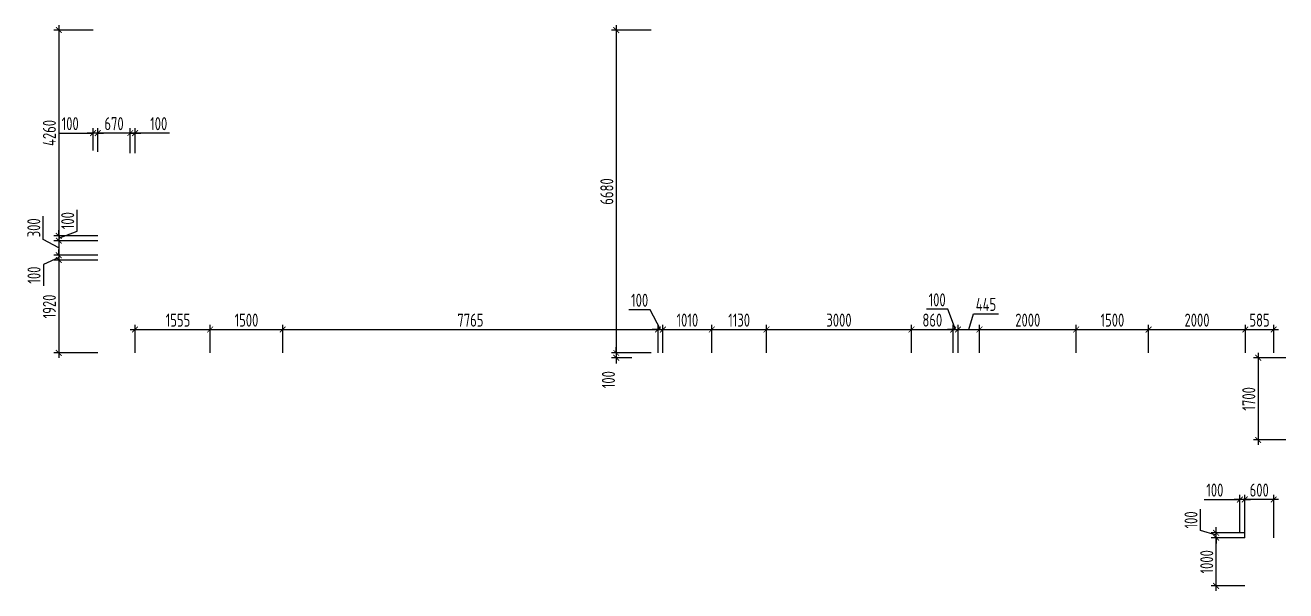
# Model space of a CAD drawing. Header units: millimetres. Extents: x -350007 to 535970, y -888 to 133718.
# Drawn here: x 85570 to 111642, y 115751 to 127451 of the extents above; entities that cross this region are included whole.
import ezdxf

# ---------------------------------------------------------------- set-up
doc = ezdxf.new("R2010")
doc.units = ezdxf.units.MM
doc.layers.add('АР_Размеры нов.', color=15, linetype='Continuous', lineweight=0)
doc.styles.add('ISOCPEUR', font='isocpeur.ttf', dxfattribs={"width": 0.7})
doc.dimstyles.new('R_100', dxfattribs={"dimtxt": 270, "dimasz": 120, "dimexe": 100, "dimexo": 0, "dimgap": 60, "dimtad": 1, "dimdec": 0, "dimrnd": 5, "dimzin": 0, "dimdsep": 46, "dimtxsty": 'ISOCPEUR', "dimblk": 'ARCHTICK', "dimcen": 0, "dimdle": 100, "dimclrd": 256, "dimclre": 256, "dimclrt": 256, "dimadec": 0, "dimazin": 0, "dimtfac": 2, "dimtdec": 0, "dimtofl": 0, "dimtmove": 1, "dimatfit": 3, "dimfxl": 1, "dimtvp": 3, "dimtolj": 1, "dimtzin": 0, "dimarcsym": 0})

# ---------------------------------------------------------------- blocks, each defined once
blk = doc.blocks.new('_ArchTick')
at = {"color": 0, "linetype": 'ByBlock', "const_width": 0.15}
blk.add_lwpolyline([(-0.5, -0.5), (0.5, 0.5)], dxfattribs=at)
blk = doc.blocks.new('*D2753')
at = {"layer": 'АР_Размеры нов.', "lineweight": -2, "ltscale": 100, "transparency": 16777216}
for p, q in [((111642, 120571), (110972, 120571)), ((111072, 120671), (111072, 118771)), ((111642, 118871), (110972, 118871))]:
    blk.add_line(p, q, dxfattribs=at)
at = {"layer": 'АР_Размеры нов.', "lineweight": -2, "ltscale": 100, "transparency": 16777216, "xscale": 120, "yscale": 120, "zscale": 120}
for p, rotation in [((111072, 120571), 90), ((111072, 118871), 270)]:
    blk.add_blockref('_ArchTick', p, dxfattribs=dict(at, rotation=rotation))
at = {"layer": 'АР_Размеры нов.', "ltscale": 100, "transparency": 16777216, "insert": (110877, 119721), "char_height": 270, "attachment_point": 5, "rotation": 90, "style": 'ISOCPEUR'}
blk.add_mtext('\\A1;1700', dxfattribs=at)
blk = doc.blocks.new('*D2441')
at = {"layer": 'АР_Размеры нов.', "lineweight": -2, "ltscale": 500, "transparency": 16777216}
for p, q in [((87742, 125219), (87622, 125219)), ((87742, 124801), (87742, 125319)), ((87742, 125219), (87842, 125219)), ((87842, 124801), (87842, 125319)), ((87842, 125219), (87962, 125219)), ((88552, 125219), (87842, 125219))]:
    blk.add_line(p, q, dxfattribs=at)
at = {"layer": 'АР_Размеры нов.', "lineweight": -2, "ltscale": 500, "transparency": 16777216, "xscale": 120, "yscale": 120, "zscale": 120}
blk.add_blockref('_ArchTick', (87742, 125219), dxfattribs=at)
at = {"layer": 'АР_Размеры нов.', "lineweight": -2, "ltscale": 500, "transparency": 16777216, "xscale": 120, "yscale": 120, "zscale": 120, "rotation": 180}
blk.add_blockref('_ArchTick', (87842, 125219), dxfattribs=at)
at = {"layer": 'АР_Размеры нов.', "lineweight": 13, "ltscale": 500, "transparency": 16777216, "insert": (88331, 125414), "char_height": 270, "attachment_point": 5, "style": 'ISOCPEUR'}
blk.add_mtext('\\A1;100', dxfattribs=at)
blk = doc.blocks.new('*D2442')
at = {"layer": 'АР_Размеры нов.', "lineweight": -2, "ltscale": 500, "transparency": 16777216}
for p, q in [((87842, 125219), (86972, 125219)), ((87072, 124834), (87072, 125319)), ((87742, 124801), (87742, 125319))]:
    blk.add_line(p, q, dxfattribs=at)
at = {"layer": 'АР_Размеры нов.', "lineweight": -2, "ltscale": 500, "transparency": 16777216, "xscale": 120, "yscale": 120, "zscale": 120, "rotation": 180}
blk.add_blockref('_ArchTick', (87072, 125219), dxfattribs=at)
at = {"layer": 'АР_Размеры нов.', "lineweight": -2, "ltscale": 500, "transparency": 16777216, "xscale": 120, "yscale": 120, "zscale": 120}
blk.add_blockref('_ArchTick', (87742, 125219), dxfattribs=at)
at = {"layer": 'АР_Размеры нов.', "lineweight": 13, "ltscale": 500, "transparency": 16777216, "insert": (87407, 125414), "char_height": 270, "attachment_point": 5, "style": 'ISOCPEUR'}
blk.add_mtext('\\A1;670', dxfattribs=at)
blk = doc.blocks.new('*D2443')
at = {"layer": 'АР_Размеры нов.', "lineweight": -2, "ltscale": 500, "transparency": 16777216}
for p, q in [((86279, 125219), (86972, 125219)), ((86972, 125219), (86852, 125219)), ((86972, 124858), (86972, 125319)), ((87072, 125219), (86972, 125219)), ((87072, 124834), (87072, 125319)), ((87072, 125219), (87192, 125219))]:
    blk.add_line(p, q, dxfattribs=at)
at = {"layer": 'АР_Размеры нов.', "lineweight": -2, "ltscale": 500, "transparency": 16777216, "xscale": 120, "yscale": 120, "zscale": 120}
blk.add_blockref('_ArchTick', (86972, 125219), dxfattribs=at)
at = {"layer": 'АР_Размеры нов.', "lineweight": -2, "ltscale": 500, "transparency": 16777216, "xscale": 120, "yscale": 120, "zscale": 120, "rotation": 180}
blk.add_blockref('_ArchTick', (87072, 125219), dxfattribs=at)
at = {"layer": 'АР_Размеры нов.', "lineweight": 13, "ltscale": 500, "transparency": 16777216, "insert": (86500, 125414), "char_height": 270, "attachment_point": 5, "style": 'ISOCPEUR'}
blk.add_mtext('\\A1;100', dxfattribs=at)
blk = doc.blocks.new('*D2444')
at = {"layer": 'АР_Размеры нов.', "lineweight": -2, "ltscale": 500, "transparency": 16777216}
for p, q in [((86972, 127351), (86164, 127351)), ((86264, 127451), (86264, 122993)), ((87072, 123093), (86164, 123093))]:
    blk.add_line(p, q, dxfattribs=at)
at = {"layer": 'АР_Размеры нов.', "lineweight": -2, "ltscale": 500, "transparency": 16777216, "xscale": 120, "yscale": 120, "zscale": 120}
for p, rotation in [((86264, 127351), 90), ((86264, 123093), 270)]:
    blk.add_blockref('_ArchTick', p, dxfattribs=dict(at, rotation=rotation))
at = {"layer": 'АР_Размеры нов.', "lineweight": 13, "ltscale": 500, "transparency": 16777216, "insert": (86069, 125222), "char_height": 270, "attachment_point": 5, "rotation": 90, "style": 'ISOCPEUR'}
blk.add_mtext('\\A1;4260', dxfattribs=at)
blk = doc.blocks.new('*D2445')
at = {"layer": 'АР_Размеры нов.', "lineweight": -2, "ltscale": 500, "transparency": 16777216}
for p, q in [((86643, 123188), (86643, 123629)), ((87072, 123093), (86164, 123093)), ((86264, 123093), (86264, 123213)), ((86264, 123043), (86643, 123188)), ((86264, 123093), (86264, 122993)), ((87072, 122993), (86164, 122993)), ((86264, 122993), (86264, 122873))]:
    blk.add_line(p, q, dxfattribs=at)
at = {"layer": 'АР_Размеры нов.', "lineweight": -2, "ltscale": 500, "transparency": 16777216, "xscale": 120, "yscale": 120, "zscale": 120}
for p, rotation in [((86264, 123093), 270), ((86264, 122993), 90)]:
    blk.add_blockref('_ArchTick', p, dxfattribs=dict(at, rotation=rotation))
at = {"layer": 'АР_Размеры нов.', "lineweight": 13, "ltscale": 500, "transparency": 16777216, "insert": (86448, 123408), "char_height": 270, "attachment_point": 5, "rotation": 90, "style": 'ISOCPEUR'}
blk.add_mtext('\\A1;100', dxfattribs=at)
blk = doc.blocks.new('*D2446')
at = {"layer": 'АР_Размеры нов.', "lineweight": -2, "ltscale": 500, "transparency": 16777216}
for p, q in [((85942, 123021), (85942, 123500)), ((86264, 123093), (86264, 122593)), ((86264, 122843), (85942, 123021)), ((87072, 122993), (86164, 122993)), ((87072, 122693), (86164, 122693))]:
    blk.add_line(p, q, dxfattribs=at)
at = {"layer": 'АР_Размеры нов.', "lineweight": -2, "ltscale": 500, "transparency": 16777216, "xscale": 120, "yscale": 120, "zscale": 120}
for p, rotation in [((86264, 122993), 90), ((86264, 122693), 270)]:
    blk.add_blockref('_ArchTick', p, dxfattribs=dict(at, rotation=rotation))
at = {"layer": 'АР_Размеры нов.', "lineweight": 13, "ltscale": 500, "transparency": 16777216, "insert": (85747, 123260), "char_height": 270, "attachment_point": 5, "rotation": 90, "style": 'ISOCPEUR'}
blk.add_mtext('\\A1;300', dxfattribs=at)
blk = doc.blocks.new('*D2447')
at = {"layer": 'АР_Размеры нов.', "lineweight": -2, "ltscale": 500, "transparency": 16777216}
for p, q in [((86264, 122693), (86264, 122813)), ((86264, 122643), (85947, 122501)), ((87072, 122693), (86164, 122693)), ((87072, 122593), (86164, 122593)), ((86264, 122693), (86264, 122593)), ((86264, 122593), (86264, 122473)), ((85947, 122501), (85947, 122060))]:
    blk.add_line(p, q, dxfattribs=at)
at = {"layer": 'АР_Размеры нов.', "lineweight": -2, "ltscale": 500, "transparency": 16777216, "xscale": 120, "yscale": 120, "zscale": 120}
for p, rotation in [((86264, 122693), 270), ((86264, 122593), 90)]:
    blk.add_blockref('_ArchTick', p, dxfattribs=dict(at, rotation=rotation))
at = {"layer": 'АР_Размеры нов.', "lineweight": 13, "ltscale": 500, "transparency": 16777216, "insert": (85752, 122281), "char_height": 270, "attachment_point": 5, "rotation": 90, "style": 'ISOCPEUR'}
blk.add_mtext('\\A1;100', dxfattribs=at)
blk = doc.blocks.new('*D2448')
at = {"layer": 'АР_Размеры нов.', "lineweight": -2, "ltscale": 500, "transparency": 16777216}
for p, q in [((87072, 122593), (86164, 122593)), ((86264, 122693), (86264, 120571)), ((87072, 120671), (86164, 120671))]:
    blk.add_line(p, q, dxfattribs=at)
at = {"layer": 'АР_Размеры нов.', "lineweight": -2, "ltscale": 500, "transparency": 16777216, "xscale": 120, "yscale": 120, "zscale": 120}
for p, rotation in [((86264, 122593), 90), ((86264, 120671), 270)]:
    blk.add_blockref('_ArchTick', p, dxfattribs=dict(at, rotation=rotation))
at = {"layer": 'АР_Размеры нов.', "lineweight": 13, "ltscale": 500, "transparency": 16777216, "insert": (86069, 121632), "char_height": 270, "attachment_point": 5, "rotation": 90, "style": 'ISOCPEUR'}
blk.add_mtext('\\A1;1920', dxfattribs=at)
blk = doc.blocks.new('*D2449')
at = {"layer": 'АР_Размеры нов.', "lineweight": -2, "ltscale": 500, "transparency": 16777216}
for p, q in [((87842, 120671), (87842, 121255)), ((89395, 120671), (89395, 121255)), ((87742, 121155), (89495, 121155))]:
    blk.add_line(p, q, dxfattribs=at)
at = {"layer": 'АР_Размеры нов.', "lineweight": -2, "ltscale": 500, "transparency": 16777216, "xscale": 120, "yscale": 120, "zscale": 120, "rotation": 180}
blk.add_blockref('_ArchTick', (87842, 121155), dxfattribs=at)
at = {"layer": 'АР_Размеры нов.', "lineweight": -2, "ltscale": 500, "transparency": 16777216, "xscale": 120, "yscale": 120, "zscale": 120}
blk.add_blockref('_ArchTick', (89395, 121155), dxfattribs=at)
at = {"layer": 'АР_Размеры нов.', "lineweight": 13, "ltscale": 500, "transparency": 16777216, "insert": (88730, 121350), "char_height": 270, "attachment_point": 5, "style": 'ISOCPEUR'}
blk.add_mtext('\\A1;1555', dxfattribs=at)
blk = doc.blocks.new('*D2450')
at = {"layer": 'АР_Размеры нов.', "lineweight": -2, "ltscale": 500, "transparency": 16777216}
for p, q in [((89395, 120671), (89395, 121255)), ((90896, 120671), (90896, 121255)), ((89295, 121155), (90996, 121155))]:
    blk.add_line(p, q, dxfattribs=at)
at = {"layer": 'АР_Размеры нов.', "lineweight": -2, "ltscale": 500, "transparency": 16777216, "xscale": 120, "yscale": 120, "zscale": 120, "rotation": 180}
blk.add_blockref('_ArchTick', (89395, 121155), dxfattribs=at)
at = {"layer": 'АР_Размеры нов.', "lineweight": -2, "ltscale": 500, "transparency": 16777216, "xscale": 120, "yscale": 120, "zscale": 120}
blk.add_blockref('_ArchTick', (90896, 121155), dxfattribs=at)
at = {"layer": 'АР_Размеры нов.', "lineweight": 13, "ltscale": 500, "transparency": 16777216, "insert": (90146, 121350), "char_height": 270, "attachment_point": 5, "style": 'ISOCPEUR'}
blk.add_mtext('\\A1;1500', dxfattribs=at)
blk = doc.blocks.new('*D2451')
at = {"layer": 'АР_Размеры нов.', "lineweight": -2, "ltscale": 500, "transparency": 16777216}
for p, q in [((90896, 120671), (90896, 121255)), ((98659, 120671), (98659, 121255)), ((90796, 121155), (98759, 121155))]:
    blk.add_line(p, q, dxfattribs=at)
at = {"layer": 'АР_Размеры нов.', "lineweight": -2, "ltscale": 500, "transparency": 16777216, "xscale": 120, "yscale": 120, "zscale": 120, "rotation": 180}
blk.add_blockref('_ArchTick', (90896, 121155), dxfattribs=at)
at = {"layer": 'АР_Размеры нов.', "lineweight": -2, "ltscale": 500, "transparency": 16777216, "xscale": 120, "yscale": 120, "zscale": 120}
blk.add_blockref('_ArchTick', (98659, 121155), dxfattribs=at)
at = {"layer": 'АР_Размеры нов.', "lineweight": 13, "ltscale": 500, "transparency": 16777216, "insert": (94778, 121350), "char_height": 270, "attachment_point": 5, "style": 'ISOCPEUR'}
blk.add_mtext('\\A1;7765', dxfattribs=at)
blk = doc.blocks.new('*D2452')
at = {"layer": 'АР_Размеры нов.', "lineweight": -2, "ltscale": 500, "transparency": 16777216}
for p, q in [((98498, 121566), (98057, 121566)), ((98709, 121155), (98498, 121566)), ((98659, 120671), (98659, 121255)), ((98759, 120671), (98759, 121255)), ((98659, 121155), (98539, 121155)), ((98659, 121155), (98759, 121155)), ((98759, 121155), (98879, 121155))]:
    blk.add_line(p, q, dxfattribs=at)
at = {"layer": 'АР_Размеры нов.', "lineweight": -2, "ltscale": 500, "transparency": 16777216, "xscale": 120, "yscale": 120, "zscale": 120}
blk.add_blockref('_ArchTick', (98659, 121155), dxfattribs=at)
at = {"layer": 'АР_Размеры нов.', "lineweight": -2, "ltscale": 500, "transparency": 16777216, "xscale": 120, "yscale": 120, "zscale": 120, "rotation": 180}
blk.add_blockref('_ArchTick', (98759, 121155), dxfattribs=at)
at = {"layer": 'АР_Размеры нов.', "lineweight": 13, "ltscale": 500, "transparency": 16777216, "insert": (98278, 121761), "char_height": 270, "attachment_point": 5, "style": 'ISOCPEUR'}
blk.add_mtext('\\A1;100', dxfattribs=at)
blk = doc.blocks.new('*D2453')
at = {"layer": 'АР_Размеры нов.', "lineweight": -2, "ltscale": 500, "transparency": 16777216}
for p, q in [((98759, 120671), (98759, 121255)), ((99771, 120671), (99771, 121255)), ((98659, 121155), (99871, 121155))]:
    blk.add_line(p, q, dxfattribs=at)
at = {"layer": 'АР_Размеры нов.', "lineweight": -2, "ltscale": 500, "transparency": 16777216, "xscale": 120, "yscale": 120, "zscale": 120, "rotation": 180}
blk.add_blockref('_ArchTick', (98759, 121155), dxfattribs=at)
at = {"layer": 'АР_Размеры нов.', "lineweight": -2, "ltscale": 500, "transparency": 16777216, "xscale": 120, "yscale": 120, "zscale": 120}
blk.add_blockref('_ArchTick', (99771, 121155), dxfattribs=at)
at = {"layer": 'АР_Размеры нов.', "lineweight": 13, "ltscale": 500, "transparency": 16777216, "insert": (99265, 121350), "char_height": 270, "attachment_point": 5, "style": 'ISOCPEUR'}
blk.add_mtext('\\A1;1010', dxfattribs=at)
blk = doc.blocks.new('*D2454')
at = {"layer": 'АР_Размеры нов.', "lineweight": -2, "ltscale": 500, "transparency": 16777216}
for p, q in [((99771, 120671), (99771, 121255)), ((100901, 120671), (100901, 121255)), ((99671, 121155), (101001, 121155))]:
    blk.add_line(p, q, dxfattribs=at)
at = {"layer": 'АР_Размеры нов.', "lineweight": -2, "ltscale": 500, "transparency": 16777216, "xscale": 120, "yscale": 120, "zscale": 120, "rotation": 180}
blk.add_blockref('_ArchTick', (99771, 121155), dxfattribs=at)
at = {"layer": 'АР_Размеры нов.', "lineweight": -2, "ltscale": 500, "transparency": 16777216, "xscale": 120, "yscale": 120, "zscale": 120}
blk.add_blockref('_ArchTick', (100901, 121155), dxfattribs=at)
at = {"layer": 'АР_Размеры нов.', "lineweight": 13, "ltscale": 500, "transparency": 16777216, "insert": (100336, 121350), "char_height": 270, "attachment_point": 5, "style": 'ISOCPEUR'}
blk.add_mtext('\\A1;1130', dxfattribs=at)
blk = doc.blocks.new('*D2455')
at = {"layer": 'АР_Размеры нов.', "lineweight": -2, "ltscale": 500, "transparency": 16777216}
for p, q in [((100901, 120671), (100901, 121255)), ((103901, 120671), (103901, 121255)), ((100801, 121155), (104001, 121155))]:
    blk.add_line(p, q, dxfattribs=at)
at = {"layer": 'АР_Размеры нов.', "lineweight": -2, "ltscale": 500, "transparency": 16777216, "xscale": 120, "yscale": 120, "zscale": 120, "rotation": 180}
blk.add_blockref('_ArchTick', (100901, 121155), dxfattribs=at)
at = {"layer": 'АР_Размеры нов.', "lineweight": -2, "ltscale": 500, "transparency": 16777216, "xscale": 120, "yscale": 120, "zscale": 120}
blk.add_blockref('_ArchTick', (103901, 121155), dxfattribs=at)
at = {"layer": 'АР_Размеры нов.', "lineweight": 13, "ltscale": 500, "transparency": 16777216, "insert": (102401, 121350), "char_height": 270, "attachment_point": 5, "style": 'ISOCPEUR'}
blk.add_mtext('\\A1;3000', dxfattribs=at)
blk = doc.blocks.new('*D2456')
at = {"layer": 'АР_Размеры нов.', "lineweight": -2, "ltscale": 500, "transparency": 16777216}
for p, q in [((103901, 120671), (103901, 121255)), ((104763, 120671), (104763, 121255)), ((103801, 121155), (104863, 121155))]:
    blk.add_line(p, q, dxfattribs=at)
at = {"layer": 'АР_Размеры нов.', "lineweight": -2, "ltscale": 500, "transparency": 16777216, "xscale": 120, "yscale": 120, "zscale": 120, "rotation": 180}
blk.add_blockref('_ArchTick', (103901, 121155), dxfattribs=at)
at = {"layer": 'АР_Размеры нов.', "lineweight": -2, "ltscale": 500, "transparency": 16777216, "xscale": 120, "yscale": 120, "zscale": 120}
blk.add_blockref('_ArchTick', (104763, 121155), dxfattribs=at)
at = {"layer": 'АР_Размеры нов.', "lineweight": 13, "ltscale": 500, "transparency": 16777216, "insert": (104332, 121350), "char_height": 270, "attachment_point": 5, "style": 'ISOCPEUR'}
blk.add_mtext('\\A1;860', dxfattribs=at)
blk = doc.blocks.new('*D2457')
at = {"layer": 'АР_Размеры нов.', "lineweight": -2, "ltscale": 500, "transparency": 16777216}
for p, q in [((104652, 121574), (104210, 121574)), ((104813, 121155), (104652, 121574)), ((104763, 120671), (104763, 121255)), ((104863, 120671), (104863, 121255)), ((104763, 121155), (104643, 121155)), ((104763, 121155), (104863, 121155)), ((104863, 121155), (104983, 121155))]:
    blk.add_line(p, q, dxfattribs=at)
at = {"layer": 'АР_Размеры нов.', "lineweight": -2, "ltscale": 500, "transparency": 16777216, "xscale": 120, "yscale": 120, "zscale": 120}
blk.add_blockref('_ArchTick', (104763, 121155), dxfattribs=at)
at = {"layer": 'АР_Размеры нов.', "lineweight": -2, "ltscale": 500, "transparency": 16777216, "xscale": 120, "yscale": 120, "zscale": 120, "rotation": 180}
blk.add_blockref('_ArchTick', (104863, 121155), dxfattribs=at)
at = {"layer": 'АР_Размеры нов.', "lineweight": 13, "ltscale": 500, "transparency": 16777216, "insert": (104431, 121769), "char_height": 270, "attachment_point": 5, "style": 'ISOCPEUR'}
blk.add_mtext('\\A1;100', dxfattribs=at)
blk = doc.blocks.new('*D2458')
at = {"layer": 'АР_Размеры нов.', "lineweight": -2, "ltscale": 500, "transparency": 16777216}
for p, q in [((104863, 120671), (104863, 121255)), ((105085, 121155), (105182, 121480)), ((105182, 121480), (105699, 121480)), ((105306, 120671), (105306, 121255)), ((104763, 121155), (105406, 121155))]:
    blk.add_line(p, q, dxfattribs=at)
at = {"layer": 'АР_Размеры нов.', "lineweight": -2, "ltscale": 500, "transparency": 16777216, "xscale": 120, "yscale": 120, "zscale": 120, "rotation": 180}
blk.add_blockref('_ArchTick', (104863, 121155), dxfattribs=at)
at = {"layer": 'АР_Размеры нов.', "lineweight": -2, "ltscale": 500, "transparency": 16777216, "xscale": 120, "yscale": 120, "zscale": 120}
blk.add_blockref('_ArchTick', (105306, 121155), dxfattribs=at)
at = {"layer": 'АР_Размеры нов.', "lineweight": 13, "ltscale": 500, "transparency": 16777216, "insert": (105441, 121675), "char_height": 270, "attachment_point": 5, "style": 'ISOCPEUR'}
blk.add_mtext('\\A1;445', dxfattribs=at)
blk = doc.blocks.new('*D2459')
at = {"layer": 'АР_Размеры нов.', "lineweight": -2, "ltscale": 500, "transparency": 16777216}
for p, q in [((105306, 120671), (105306, 121255)), ((107306, 120671), (107306, 121255)), ((105206, 121155), (107406, 121155))]:
    blk.add_line(p, q, dxfattribs=at)
at = {"layer": 'АР_Размеры нов.', "lineweight": -2, "ltscale": 500, "transparency": 16777216, "xscale": 120, "yscale": 120, "zscale": 120, "rotation": 180}
blk.add_blockref('_ArchTick', (105306, 121155), dxfattribs=at)
at = {"layer": 'АР_Размеры нов.', "lineweight": -2, "ltscale": 500, "transparency": 16777216, "xscale": 120, "yscale": 120, "zscale": 120}
blk.add_blockref('_ArchTick', (107306, 121155), dxfattribs=at)
at = {"layer": 'АР_Размеры нов.', "lineweight": 13, "ltscale": 500, "transparency": 16777216, "insert": (106306, 121350), "char_height": 270, "attachment_point": 5, "style": 'ISOCPEUR'}
blk.add_mtext('\\A1;2000', dxfattribs=at)
blk = doc.blocks.new('*D2460')
at = {"layer": 'АР_Размеры нов.', "lineweight": -2, "ltscale": 500, "transparency": 16777216}
for p, q in [((107306, 120671), (107306, 121255)), ((108806, 120671), (108806, 121255)), ((107206, 121155), (108906, 121155))]:
    blk.add_line(p, q, dxfattribs=at)
at = {"layer": 'АР_Размеры нов.', "lineweight": -2, "ltscale": 500, "transparency": 16777216, "xscale": 120, "yscale": 120, "zscale": 120, "rotation": 180}
blk.add_blockref('_ArchTick', (107306, 121155), dxfattribs=at)
at = {"layer": 'АР_Размеры нов.', "lineweight": -2, "ltscale": 500, "transparency": 16777216, "xscale": 120, "yscale": 120, "zscale": 120}
blk.add_blockref('_ArchTick', (108806, 121155), dxfattribs=at)
at = {"layer": 'АР_Размеры нов.', "lineweight": 13, "ltscale": 500, "transparency": 16777216, "insert": (108056, 121350), "char_height": 270, "attachment_point": 5, "style": 'ISOCPEUR'}
blk.add_mtext('\\A1;1500', dxfattribs=at)
blk = doc.blocks.new('*D2461')
at = {"layer": 'АР_Размеры нов.', "lineweight": -2, "ltscale": 500, "transparency": 16777216}
for p, q in [((108806, 120671), (108806, 121255)), ((110806, 120671), (110806, 121255)), ((108706, 121155), (110906, 121155))]:
    blk.add_line(p, q, dxfattribs=at)
at = {"layer": 'АР_Размеры нов.', "lineweight": -2, "ltscale": 500, "transparency": 16777216, "xscale": 120, "yscale": 120, "zscale": 120, "rotation": 180}
blk.add_blockref('_ArchTick', (108806, 121155), dxfattribs=at)
at = {"layer": 'АР_Размеры нов.', "lineweight": -2, "ltscale": 500, "transparency": 16777216, "xscale": 120, "yscale": 120, "zscale": 120}
blk.add_blockref('_ArchTick', (110806, 121155), dxfattribs=at)
at = {"layer": 'АР_Размеры нов.', "lineweight": 13, "ltscale": 500, "transparency": 16777216, "insert": (109806, 121350), "char_height": 270, "attachment_point": 5, "style": 'ISOCPEUR'}
blk.add_mtext('\\A1;2000', dxfattribs=at)
blk = doc.blocks.new('*D2462')
at = {"layer": 'АР_Размеры нов.', "lineweight": -2, "ltscale": 500, "transparency": 16777216}
for p, q in [((110806, 120671), (110806, 121255)), ((111392, 120671), (111392, 121255)), ((110706, 121155), (111492, 121155))]:
    blk.add_line(p, q, dxfattribs=at)
at = {"layer": 'АР_Размеры нов.', "lineweight": -2, "ltscale": 500, "transparency": 16777216, "xscale": 120, "yscale": 120, "zscale": 120, "rotation": 180}
blk.add_blockref('_ArchTick', (110806, 121155), dxfattribs=at)
at = {"layer": 'АР_Размеры нов.', "lineweight": -2, "ltscale": 500, "transparency": 16777216, "xscale": 120, "yscale": 120, "zscale": 120}
blk.add_blockref('_ArchTick', (111392, 121155), dxfattribs=at)
at = {"layer": 'АР_Размеры нов.', "lineweight": 13, "ltscale": 500, "transparency": 16777216, "insert": (111099, 121350), "char_height": 270, "attachment_point": 5, "style": 'ISOCPEUR'}
blk.add_mtext('\\A1;585', dxfattribs=at)
blk = doc.blocks.new('*D2463')
at = {"layer": 'АР_Размеры нов.', "lineweight": -2, "ltscale": 500, "transparency": 16777216}
for p, q in [((98517, 127351), (97694, 127351)), ((97794, 127451), (97794, 120571)), ((98517, 120671), (97694, 120671))]:
    blk.add_line(p, q, dxfattribs=at)
at = {"layer": 'АР_Размеры нов.', "lineweight": -2, "ltscale": 500, "transparency": 16777216, "xscale": 120, "yscale": 120, "zscale": 120}
for p, rotation in [((97794, 127351), 90), ((97794, 120671), 270)]:
    blk.add_blockref('_ArchTick', p, dxfattribs=dict(at, rotation=rotation))
at = {"layer": 'АР_Размеры нов.', "lineweight": 13, "ltscale": 500, "transparency": 16777216, "insert": (97599, 124011), "char_height": 270, "attachment_point": 5, "rotation": 90, "style": 'ISOCPEUR'}
blk.add_mtext('\\A1;6680', dxfattribs=at)
blk = doc.blocks.new('*D2464')
at = {"layer": 'АР_Размеры нов.', "lineweight": -2, "ltscale": 500, "transparency": 16777216}
for p, q in [((97794, 120671), (97794, 120791)), ((98517, 120671), (97694, 120671)), ((98118, 120571), (97694, 120571)), ((97794, 120571), (97794, 120451))]:
    blk.add_line(p, q, dxfattribs=at)
at = {"layer": 'АР_Размеры нов.', "lineweight": -2, "ltscale": 500, "transparency": 16777216, "xscale": 120, "yscale": 120, "zscale": 120}
for p, rotation in [((97794, 120671), 270), ((97794, 120571), 90)]:
    blk.add_blockref('_ArchTick', p, dxfattribs=dict(at, rotation=rotation))
at = {"layer": 'АР_Размеры нов.', "lineweight": 13, "ltscale": 500, "transparency": 16777216, "insert": (97633, 120118), "char_height": 270, "attachment_point": 5, "rotation": 90, "style": 'ISOCPEUR'}
blk.add_mtext('\\A1;100', dxfattribs=at)
blk = doc.blocks.new('*D2465')
at = {"layer": 'АР_Размеры нов.', "lineweight": -2, "ltscale": 500, "transparency": 16777216}
for p, q in [((111492, 117639), (110693, 117639)), ((110793, 116849), (110793, 117739)), ((111392, 116849), (111392, 117739))]:
    blk.add_line(p, q, dxfattribs=at)
at = {"layer": 'АР_Размеры нов.', "lineweight": -2, "ltscale": 500, "transparency": 16777216, "xscale": 120, "yscale": 120, "zscale": 120, "rotation": 180}
blk.add_blockref('_ArchTick', (110793, 117639), dxfattribs=at)
at = {"layer": 'АР_Размеры нов.', "lineweight": -2, "ltscale": 500, "transparency": 16777216, "xscale": 120, "yscale": 120, "zscale": 120}
blk.add_blockref('_ArchTick', (111392, 117639), dxfattribs=at)
at = {"layer": 'АР_Размеры нов.', "lineweight": 13, "ltscale": 500, "transparency": 16777216, "insert": (111093, 117834), "char_height": 270, "attachment_point": 5, "style": 'ISOCPEUR'}
blk.add_mtext('\\A1;600', dxfattribs=at)
blk = doc.blocks.new('*D2466')
at = {"layer": 'АР_Размеры нов.', "lineweight": -2, "ltscale": 500, "transparency": 16777216}
for p, q in [((109955, 117639), (110693, 117639)), ((110693, 117639), (110573, 117639)), ((110693, 116949), (110693, 117739)), ((110793, 117639), (110693, 117639)), ((110793, 116849), (110793, 117739)), ((110793, 117639), (110913, 117639))]:
    blk.add_line(p, q, dxfattribs=at)
at = {"layer": 'АР_Размеры нов.', "lineweight": -2, "ltscale": 500, "transparency": 16777216, "xscale": 120, "yscale": 120, "zscale": 120}
blk.add_blockref('_ArchTick', (110693, 117639), dxfattribs=at)
at = {"layer": 'АР_Размеры нов.', "lineweight": -2, "ltscale": 500, "transparency": 16777216, "xscale": 120, "yscale": 120, "zscale": 120, "rotation": 180}
blk.add_blockref('_ArchTick', (110793, 117639), dxfattribs=at)
at = {"layer": 'АР_Размеры нов.', "lineweight": 13, "ltscale": 500, "transparency": 16777216, "insert": (110175, 117834), "char_height": 270, "attachment_point": 5, "style": 'ISOCPEUR'}
blk.add_mtext('\\A1;100', dxfattribs=at)
blk = doc.blocks.new('*D2467')
at = {"layer": 'АР_Размеры нов.', "lineweight": -2, "ltscale": 500, "transparency": 16777216}
for p, q in [((110793, 116849), (110102, 116849)), ((110202, 115751), (110202, 116949)), ((110793, 115851), (110102, 115851))]:
    blk.add_line(p, q, dxfattribs=at)
at = {"layer": 'АР_Размеры нов.', "lineweight": -2, "ltscale": 500, "transparency": 16777216, "xscale": 120, "yscale": 120, "zscale": 120}
for p, rotation in [((110202, 116849), 90), ((110202, 115851), 270)]:
    blk.add_blockref('_ArchTick', p, dxfattribs=dict(at, rotation=rotation))
at = {"layer": 'АР_Размеры нов.', "lineweight": 13, "ltscale": 500, "transparency": 16777216, "insert": (110007, 116350), "char_height": 270, "attachment_point": 5, "rotation": 90, "style": 'ISOCPEUR'}
blk.add_mtext('\\A1;1000', dxfattribs=at)
blk = doc.blocks.new('*D2468')
at = {"layer": 'АР_Размеры нов.', "lineweight": -2, "ltscale": 500, "transparency": 16777216}
for p, q in [((109877, 116997), (109877, 117438)), ((110202, 116949), (110202, 117069)), ((110202, 116899), (109877, 116997)), ((110793, 116949), (110102, 116949)), ((110793, 116849), (110102, 116849)), ((110202, 116849), (110202, 116949)), ((110202, 116849), (110202, 116729))]:
    blk.add_line(p, q, dxfattribs=at)
at = {"layer": 'АР_Размеры нов.', "lineweight": -2, "ltscale": 500, "transparency": 16777216, "xscale": 120, "yscale": 120, "zscale": 120}
for p, rotation in [((110202, 116949), 270), ((110202, 116849), 90)]:
    blk.add_blockref('_ArchTick', p, dxfattribs=dict(at, rotation=rotation))
at = {"layer": 'АР_Размеры нов.', "lineweight": 13, "ltscale": 500, "transparency": 16777216, "insert": (109682, 117217), "char_height": 270, "attachment_point": 5, "rotation": 90, "style": 'ISOCPEUR'}
blk.add_mtext('\\A1;100', dxfattribs=at)

msp = doc.modelspace()

# ---------------------------------------------------------------- dimensions: what is measured, and where the dimension line sits
at = {"layer": 'АР_Размеры нов.', "lineweight": 13, "ltscale": 500}
for base, p1, p2, picture, middle in [((86263.9, 123092.8), (86972.4, 127350.7), (87072.4, 123092.8), '*D2444', (86068.9, 125221.7)), ((97793.9, 120670.7), (98517.4, 127350.7), (98517.4, 120670.7), '*D2463', (97598.9, 124010.7)), ((86263.9, 120670.7), (87072.3, 122592.8), (87072.4, 120670.7), '*D2448', (86068.9, 121631.7)), ((110202, 116949.3), (110792.9, 116849.3), (110792.9, 116949.3), '*D2468', (109682, 117056.8)), ((110202, 116849.3), (110792.9, 115850.7), (110792.9, 116849.3), '*D2467', (110007, 116350))]:
    dim = msp.add_linear_dim(base=base, p1=p1, p2=p2, angle=90, dimstyle='R_100', override={"dimpost": '\\X'}, dxfattribs=at)
    dim.commit()
    dim.dimension.update_dxf_attribs({"geometry": picture, "text_midpoint": middle})
for base, p1, p2, picture, middle in [((86972.4, 125218.7), (87072.4, 124833.9), (86972.4, 124857.8), '*D2443', (86499.8, 125080.6)), ((87842.4, 125218.7), (87742.4, 124800.7), (87842.4, 124800.7), '*D2441', (88331.2, 125183.3)), ((98758.9, 121154.9), (98658.9, 120670.7), (98758.9, 120670.7), '*D2452', (98438.3, 121565.7)), ((104863, 121154.9), (104763, 120670.7), (104863, 120670.7), '*D2457', (104591.7, 121573.9)), ((89395.3, 121154.9), (87842.4, 120670.7), (89395.3, 120670.8), '*D2449', (88730, 121154.9)), ((110692.9, 117639.2), (110792.9, 116849.3), (110692.9, 116949.3), '*D2466', (110175.3, 117401.7))]:
    dim = msp.add_linear_dim(base=base, p1=p1, p2=p2, dimstyle='R_100', override={"dimpost": '\\X'}, dxfattribs=at)
    dim.commit()
    dim.dimension.update_dxf_attribs({"geometry": picture, "text_midpoint": middle, "dimtype": 160})
for base, p1, p2, picture, middle in [((87072.4, 125218.7), (87742.4, 124800.7), (87072.4, 124833.9), '*D2442', (87407.4, 125413.7)), ((105306.3, 121154.9), (104863, 120670.7), (105306.3, 120670.7), '*D2458', (105242.2, 121674.9)), ((90896.3, 121154.9), (89395.3, 120670.8), (90896.3, 120670.8), '*D2450', (90145.8, 121349.9)), ((98658.9, 121154.9), (90896.3, 120670.8), (98658.9, 120670.7), '*D2451', (94777.6, 121349.9)), ((99771.2, 121154.9), (98758.9, 120670.7), (99771.2, 120670.7), '*D2453', (99265, 121349.9)), ((100901.2, 121154.9), (99771.2, 120670.7), (100901.2, 120670.7), '*D2454', (100336.2, 121349.9)), ((103901.2, 121154.9), (100901.2, 120670.7), (103901.2, 120670.7), '*D2455', (102401.2, 121349.9)), ((104763, 121154.9), (103901.2, 120670.7), (104763, 120670.7), '*D2456', (104332.1, 121349.9)), ((107306.3, 121154.9), (105306.3, 120670.7), (107306.3, 120670.7), '*D2459', (106306.3, 121349.9)), ((108806.3, 121154.9), (107306.3, 120670.7), (108806.3, 120670.8), '*D2460', (108056.3, 121349.9)), ((110806.3, 121154.9), (108806.3, 120670.8), (110806.3, 120670.7), '*D2461', (109806.3, 121349.9)), ((111392.4, 121154.9), (110806.3, 120670.7), (111392.4, 120670.7), '*D2462', (111099.4, 121349.9)), ((110792.9122, 117639.1767), (111392.3969, 116849.2519), (110792.9122, 116849.2519), '*D2465', (111092.6545, 117834.1767))]:
    dim = msp.add_linear_dim(base=base, p1=p1, p2=p2, dimstyle='R_100', override={"dimpost": '\\X'}, dxfattribs=at)
    dim.commit()
    dim.dimension.update_dxf_attribs({"geometry": picture, "text_midpoint": middle})
for base, p1, p2, picture, middle in [((86263.9, 122992.8), (87072.4, 123092.8), (87072.4, 122992.8), '*D2445', (86642.7, 123247.6)), ((86263.9, 122692.8), (87072.4, 122992.8), (87072.4, 122692.8), '*D2446', (85942, 123080.9)), ((86263.9, 122592.8), (87072.4, 122692.8), (87072.3, 122592.8), '*D2447', (85946.9, 122441.3)), ((97793.9, 120570.7), (98517.4, 120670.7), (98118, 120570.7), '*D2464', (97827.9, 120117.5))]:
    dim = msp.add_linear_dim(base=base, p1=p1, p2=p2, angle=90, dimstyle='R_100', override={"dimpost": '\\X'}, dxfattribs=at)
    dim.commit()
    dim.dimension.update_dxf_attribs({"geometry": picture, "text_midpoint": middle, "dimtype": 160})
at = {"layer": 'АР_Размеры нов.', "ltscale": 100}
dim = msp.add_linear_dim(base=(111072.4, 118870.7), p1=(111642.4, 120570.7), p2=(111642.4, 118870.7), angle=90, dimstyle='R_100', override={"dimpost": '\\X', "dimfxl": 2.5, "dimarcsym": 2}, dxfattribs=at)
dim.commit()
dim.dimension.update_dxf_attribs({"geometry": '*D2753', "text_midpoint": (110877.4, 119720.7)})

doc.saveas('drawing.dxf')
